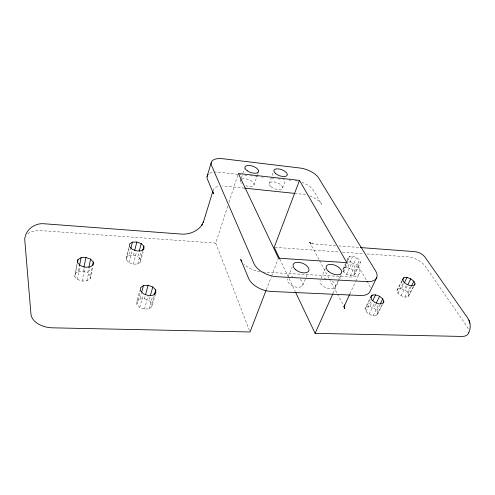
<?xml version="1.0" encoding="UTF-8"?>
<svg xmlns="http://www.w3.org/2000/svg" width="495" height="495" viewBox="0 0 495 495"><rect width="100%" height="100%" fill="white"/><g stroke="black" fill="none" stroke-linecap="round" stroke-linejoin="round"><path stroke-width="0.37" stroke-dasharray="2.48 1.86" d="M128.75 247.519L126.374 257.109L126.299 259.894L128.966 262.597L133.359 264.163L137.758 263.99L140.475 262.152L140.481 259.374L142.609 251.225M155.449 294.296L151.965 306.591L149.125 308.787L144.453 309.121L139.763 307.451L136.88 304.425L136.905 301.226L139.732 290.676M77.14 263.408L74.745 276.476L77.418 279.397L82.09 281.061L86.934 280.82L90.078 278.784L92.361 266.514M74.745 276.476L77.331 263.854M75.085 273.444L78.278 271.452L79.454 265.759M77.418 279.397L80.042 266.768M78.278 271.452L83.067 271.241L83.816 267.708M82.09 281.061L84.899 267.838M90.338 275.752L87.658 272.881L88.729 267.925M86.934 280.82L89.793 267.64M90.078 278.784L92.689 266.867M126.299 259.894L129.22 248.119M126.374 257.109L129.133 255.315L130.661 249.189M128.966 262.597L131.924 250.817M129.133 255.315L133.495 255.166L134.349 251.782M133.359 264.163L136.552 251.67M140.481 259.374L137.814 256.713L139.039 251.974M137.758 263.99L140.995 251.534M140.475 262.152L143.148 251.924M136.88 304.425L140.209 292.038M136.905 301.226L139.794 299.079L141.304 293.492M139.763 307.451L143.135 295.063M139.794 299.079L144.416 298.776L145.369 295.305M144.453 309.121L148.048 296.152M151.965 306.591L151.916 303.398L149.032 300.422L149.997 296.957M149.125 308.787L152.596 296.456M151.916 303.398L153.877 296.437M249.468 330.549L215.74 243.113L227.787 205.97M228.968 202.325L238.095 174.203M240.514 180.526L241.207 178.423M241.436 177.717L244.437 168.585M253.985 185.012L257.32 175.23M257.561 174.531L258.272 172.433M269.28 183.664L273.648 171.301M282.484 188.069L285.398 180.112M266.285 289.798L271.241 276.934M271.52 276.216L278.468 258.192M288.257 276.711L292.106 267.121M302.705 285.398L305.836 277.893M306.12 277.212L307.544 273.803M321.063 278.394L325.314 268.544M346.834 260.512L347.973 257.963L349.47 256.361L352.749 256.224L356.567 257.604L359.494 259.974L360.416 262.449L355.144 273.89L353.678 275.56L350.398 275.746L346.568 274.366L343.672 271.953L342.825 269.453L345.491 263.507M335.164 287.013L341.135 273.698M342.825 269.453L344.328 267.814L346.191 263.674M346.989 261.886L349.47 256.361M333.092 293.325L341.593 274.397M342.831 271.637L346.865 262.653M343.672 271.953L348.851 260.444L347.973 257.963M344.328 267.814L347.589 267.653L352.749 256.224M346.568 274.366L351.796 262.845L348.851 260.444M355.144 273.89L354.247 271.39L351.37 269.014L356.567 257.604M350.398 275.746L355.664 264.243L358.962 264.089L360.416 262.449M354.247 271.39L359.494 259.974M353.678 275.56L358.962 264.089M349.823 293.95L355.311 282.138M355.633 281.445L359.512 273.11M382.567 304.32L378.013 313.415L376.565 315.365L373.156 315.68L369.097 314.22L365.966 311.559L364.97 308.731L370.043 298.287M364.97 308.731L366.461 306.82L370.303 298.924M365.966 311.559L371.392 300.446M366.461 306.82L369.852 306.535L372.215 301.703M369.097 314.22L374.251 303.757M378.013 313.415L376.967 310.594L373.855 307.97L375.934 303.751M373.156 315.68L378.675 304.574M376.967 310.594L379.671 305.161M376.565 315.365L382.103 304.289M413.758 286.358L407.973 296.858L404.842 297.105L401.012 295.725L397.974 293.257L396.897 290.664L401.989 280.634M396.897 290.664L402.317 280.764M397.974 293.257L403.097 283.208M398.172 288.931L401.284 288.715L403.957 283.487M401.012 295.725L406.5 285.046M409.204 295.094L408.084 292.508L405.065 290.076L407.15 286.017M404.842 297.105L410.367 286.438M408.084 292.508L411.091 286.704M407.973 296.858L413.511 286.221M262.752 272.071L349.903 276.99A17.405 9.114 24 0 0 358.59 266.873L366.733 280.671M215.74 243.113L41.481 230.645A17.882 10.154 8.8 0 0 27.652 233.801M274.966 247.352L339.335 251.961M342.422 252.178L364.017 253.725M367.104 253.947L407.991 256.868A14.002 6.8 26.2 0 1 425.193 266.168L466.835 326.285A15.562 7.988 29.5 0 1 468.449 329.453M335.752 245.699L312.116 243.775L313.304 244.035L309.746 242.692L311.039 243.379L309.647 242.401L310.798 243.429L309.678 242.29L319.207 259.999M338.821 245.928L359.531 247.488M244.679 188.156L224.903 186.083A16.471 8.174 18.2 0 0 222.583 185.947M294.581 193.384L302.903 194.257A15.667 7.468 21.3 0 1 307.395 195.123M237.903 174.333L218.79 172.186A16.081 7.772 17.9 0 0 209.311 173.504M238.67 174.419L240.96 174.679M244.784 175.106L247.079 175.366M250.136 175.713L252.431 175.966M255.488 176.313L257.784 176.567M261.608 177L263.136 177.173M272.306 178.2L273.84 178.373M277.658 178.806L279.953 179.06M283.01 179.407L284.545 179.58M289.13 180.093L290.658 180.267M133.495 255.166L137.814 256.713M83.067 271.241L87.658 272.881M144.416 298.776L149.032 300.422M369.852 306.535L373.855 307.97M351.796 262.845L355.664 264.243M347.589 267.653L351.37 269.014M401.284 288.715L405.065 290.076M367.117 281.327L369.06 284.613A17.925 9.597 24.9 0 1 370.402 288.115M319.572 260.679L329.051 278.369M329.416 279.05L337.07 293.343M337.435 294.024L343.264 304.914M279.817 259.095L288.721 277.831M289.055 278.524L295.323 291.71M309.684 195.847A15.667 7.468 21.3 0 1 321.719 204.392L313.576 190.594A15.302 7.122 20.9 0 0 301.888 182.364M241.746 179.178A7.103 3.391 18.8 0 1 250.668 180.452A7.103 3.391 18.8 0 1 253.508 185.693A7.103 3.391 18.8 0 1 245.161 185.476M242.259 183.756A7.103 3.391 18.8 0 1 241.548 183.094M241.009 182.426A7.103 3.391 18.8 0 1 240.743 180.001M213.005 190.816A16.471 8.174 18.2 0 1 218.431 186.337M295.243 180.78A15.302 7.122 20.9 0 1 297.421 181.121M300.125 279.44A8.328 4.684 22.3 0 1 301.956 286.259A8.328 4.684 22.3 0 1 292.205 285.739A8.328 4.684 22.3 0 1 287.434 278.765M291.369 276.594A8.328 4.684 22.3 0 1 292.588 276.587M332.349 281.16A8.186 4.492 23.8 0 1 334.502 287.861A8.186 4.492 23.8 0 1 325.128 287.36A8.186 4.492 23.8 0 1 320.147 280.51M323.792 278.369A8.186 4.492 23.8 0 1 326.205 278.506M260.024 271.774A18.265 10.147 20.2 0 1 243.868 263.928M270.944 186.689A6.973 3.286 19.9 0 0 282.224 188.564A6.973 3.286 19.9 0 0 274.558 182.012A6.973 3.286 19.9 0 0 270.944 186.689"/><path stroke-width="0.74" d="M93.338 262.034L93.091 265.035L89.923 267.028L85.029 267.226L80.301 265.537L77.585 262.622L77.913 259.621L81.124 257.672L85.969 257.511L90.622 259.17L93.338 262.034L92.676 265.085M77.412 262.078L77.913 259.621M79.454 265.759L81.124 257.672M344.198 306.875L344.613 304.914L344.161 306.516L349.495 294.643M83.964 266.991L85.969 257.511M88.883 267.22L90.622 259.17M130.828 248.502L132.419 242.142L136.824 242.036L141.199 243.602L143.903 246.256L143.915 249.01L141.186 250.804L136.738 250.94L132.295 249.344L129.585 246.646L129.647 243.899L132.419 242.142M134.696 250.421L136.824 242.036M139.213 251.293L141.199 243.602M142.789 250.538L143.903 246.256M141.681 292.087L143.445 285.559L148.116 285.299L152.788 286.964L155.715 289.934L155.789 293.102L152.93 295.255L148.215 295.552L143.463 293.857L140.531 290.831L140.543 287.663L143.445 285.559M145.561 294.605L148.116 285.299M150.387 295.558L152.788 286.964M154.279 295.032L155.715 289.934M207.065 176.542L211.142 162.892M203.185 222.738L212.937 191.039M468.975 332.306C470.324 329.033 470.702 325.271 469.495 321.899M25.381 235.905C27.664 228.164 35.857 223.035 43.801 223.734L181.715 234.11C189.579 234.63 197.765 231.103 202.294 224.557L201.669 225.417L203.581 221.451M299.494 180.397L346.865 262.653L278.468 258.192L238.324 173.491L299.494 180.397L274.205 247.296L279.483 258.402M266.007 290.515L250.024 331.978L52.322 327.82A19.849 12.771 7.4 0 1 30.956 314.121L24.75 239.623A17.882 10.154 8.8 0 1 25.363 236.486M468.728 332.312A15.562 7.988 29.5 0 1 461.773 336.433L315.111 333.352L332.776 294.024M376.751 277.509L370.13 291.233A17.925 9.597 24.9 0 1 360.41 295.496L271.285 291.456A18.785 10.742 20.9 0 1 248.552 278.301L240.731 259.436A18.265 10.147 20.2 0 0 241.684 261.249M370.897 297.705L372.16 295.107L375.569 294.853L379.615 296.307L382.777 298.924L383.86 301.721L383.217 303.02M372.809 300.49L375.569 294.853M376.237 303.15L379.615 296.307M380.278 303.949L382.777 298.924M402.614 280.176L403.883 277.683L407.02 277.491L410.831 278.864L413.9 281.296L415.058 283.864L414.408 285.108M404.254 282.905L407.02 277.491M408.047 284.279L410.831 278.864M411.394 286.122L413.9 281.296M415.058 283.864L413.839 285.596L410.689 285.813L406.822 284.421L403.734 281.958L402.621 279.384L403.883 277.683M383.86 301.721L382.431 303.639L378.997 303.924L374.894 302.451L371.714 299.791L370.681 296.981L372.16 295.107M360.298 247.549L414.761 251.646C418.751 251.974 422.563 253.966 425.007 257.153L467.132 317.153L468.876 320.042L469.928 323.204M244.679 188.156L294.581 193.384M295.651 292.409L315.111 333.352M343.994 306.269L344.737 308.094L344.155 306.615L344.501 308.534L344.217 306.863M468.876 320.042L469.328 321.397M213.017 192.159A16.471 8.174 18.2 0 0 213.419 193.582L207.442 179.165A16.081 7.772 17.9 0 1 208.209 174.364M367.012 281.618L277.033 276.742A19.039 10.556 20.9 0 1 253.947 263.526L211.551 165.472A16.267 7.604 18 0 1 222.923 158.74L300.019 168.028A15.469 6.967 20.9 0 1 318.582 177.86L375.587 270.969A18.154 9.417 24.7 0 1 367.012 281.618M295.206 269.336A8.44 4.604 22.3 0 0 308.682 271.074A8.44 4.604 22.3 0 0 299.147 262.362A8.44 4.604 22.3 0 0 295.206 269.336M328.439 271.303A8.297 4.412 23.7 0 0 341.451 272.999A8.297 4.412 23.7 0 0 331.792 264.435A8.297 4.412 23.7 0 0 328.439 271.303M275.616 173.559A7.054 3.211 20 0 0 286.995 175.527A7.054 3.211 20 0 0 279.205 169.005A7.054 3.211 20 0 0 275.616 173.559M247.308 170.831A7.184 3.323 18.9 0 0 258.514 171.734A7.184 3.323 18.9 0 0 249.393 165.466A7.184 3.323 18.9 0 0 247.308 170.831"/></g></svg>
